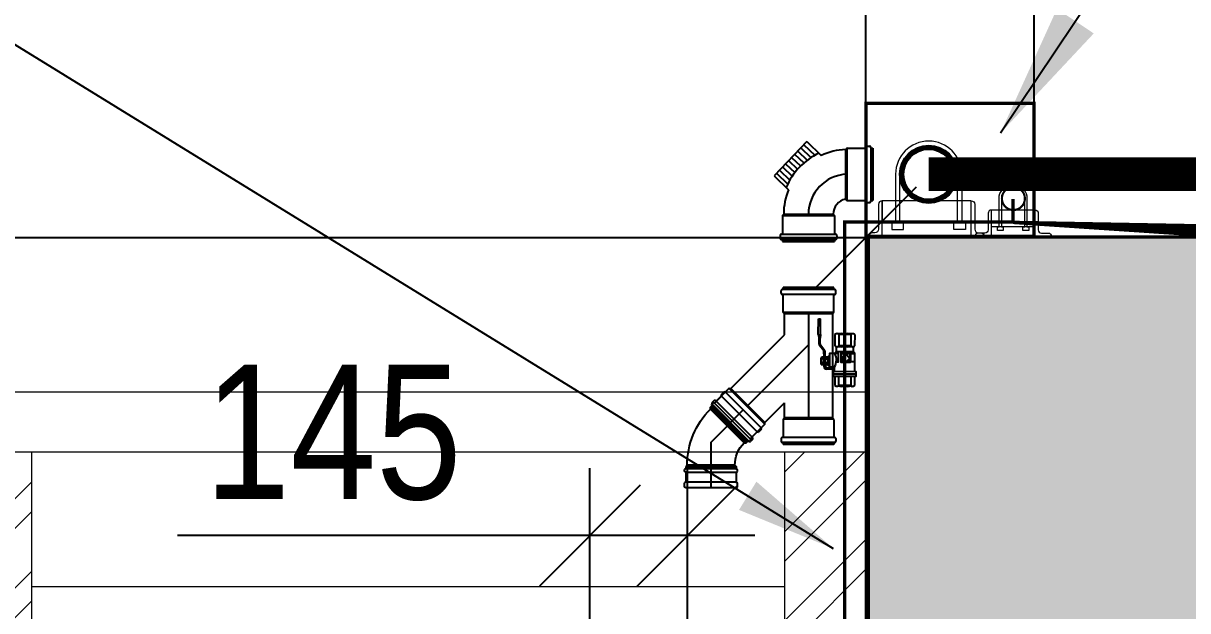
# Model space of a CAD drawing. Header units: inches. Extents: x 5899882 to 5988838, y -468923 to -96891.
# Drawn here: x 5952356 to 5954087, y -267641 to -266769 of the extents above; entities that cross this region are included whole.
import ezdxf

# ---------------------------------------------------------------- set-up
doc = ezdxf.new("R2010")
doc.units = ezdxf.units.IN
doc.header["$MEASUREMENT"] = 0
doc.linetypes.add('1', pattern=[0])
doc.layers.get('Defpoints').update_dxf_attribs({"color": 8})
for name, color, linetype in [('0- SLC ARCH LAYOUT', 7, 'Continuous'), ('0- SLC DIMENSION', 7, 'Continuous'), ('0- SLC HIDE BOX & CUTOUT', 6, 'Continuous'), ('0-SLC RCC 2ND. FLOOR', 7, 'Continuous'), ('0-SLC- Waste water down take', 6, 'Continuous'), ('0-SLC-100mm Soil Pipe', 190, 'Continuous'), ('0-SLC-75MM WASTE PIPE', 6, 'Continuous'), ('0-SLC-DOMESTIC LINE', 5, 'DOMESTIC_LINE'), ('P-TEXT', 7, 'Continuous')]:
    doc.layers.add(name, color=color, linetype=linetype)
for name, color, linetype, lineweight in [('0-SLC-CLAMPS', 7, 'Continuous', 9), ('0-SLC-P-Angle', 6, 'Continuous', 0), ('ARCL-HATCH-B', 8, 'Continuous', 5), ('ARLC-COL', 8, 'Continuous', 30), ('ARLC-ELE0', 8, 'Continuous', 9), ('ARLC-HATCH-C', 8, 'Continuous', 5), ('ARLC-WALL', 8, 'Continuous', 15), ('P-Ball valve', 7, 'Continuous', 0)]:
    doc.layers.add(name, color=color, linetype=linetype, lineweight=lineweight)
doc.styles.add('ARIAL', font='tahoma.ttf')
doc.styles.add('LT0050R', font='arial.ttf', dxfattribs={"height": 120})
doc.styles.add('swis cn bt', font='swissc.ttf')
doc.linetypes.add('DOMESTIC_LINE', pattern='A,0.5,-0.2,["DWS",ARIAL,S=0.1,R=0,X=-0.1,Y=-0.05],-0.25', length=0.95)
doc.dimstyles.new('LT0050R', dxfattribs={"dimtxt": 120, "dimasz": 80, "dimexe": 80, "dimexo": 50, "dimgap": 80, "dimtad": 0, "dimdec": 0, "dimzin": 0, "dimdsep": 46, "dimtxsty": 'LT0050R', "dimblk": 'ARCHTICK', "dimcen": 1, "dimdle": 80, "dimclrd": 252, "dimclre": 252, "dimclrt": 240, "dimadec": 0, "dimazin": 0, "dimtfac": 1, "dimtdec": 0, "dimtofl": 0, "dimtmove": 1, "dimatfit": 3, "dimfxl": 1, "dimtolj": 1, "dimtzin": 0, "dimlwd": -1, "dimlwe": -1, "dimarcsym": 0})
doc.dimstyles.new('SLC', dxfattribs={"dimtxt": 200, "dimasz": 150, "dimexe": 100, "dimexo": 0, "dimgap": 50, "dimtad": 1, "dimdec": 0, "dimrnd": 5, "dimzin": 1, "dimdsep": 46, "dimtxsty": 'swis cn bt', "dimblk": 'OBLIQUE', "dimcen": 60, "dimdle": 100, "dimclrd": 256, "dimclre": 256, "dimclrt": 256, "dimazin": 0, "dimtfac": 1, "dimtdec": 0, "dimtofl": 0, "dimtmove": 0, "dimatfit": 3, "dimfxl": 0.18, "dimtolj": 1, "dimtzin": 0, "dimarcsym": 0})
pattern_1 = [(45, (-5806111.699348602, 109613.299867685), (-66.29126073623883, 66.29126073623884), []), (45, (-5806067.505174852, 109613.299867685), (-66.29126073623883, 66.29126073623884), [])]

# ---------------------------------------------------------------- blocks, each defined once
blk = doc.blocks.new('Hex Nut - 10 mm side')
at = {"color": 0, "linetype": 'Continuous'}
for p, q in [((-7.038128325136582, -6.819083999600023), (-7.038128325136582, 6.819083999599968)), ((-0.6705482651999973, 9.092111736999954), (-6.367580059936572, 9.092111736999954)), ((-0.6705482651999973, 4.546055474799968), (-6.367580059936572, 4.546055474799968)), ((1.42e-14, -6.819083999600023), (0, 6.819083999599968)), ((-0.6705482651999829, -4.546055474800028), (-6.367580059936572, -4.546055474800028)), ((-0.6705482651999829, -9.09211173700001), (-6.367580059936572, -9.092111737000037))]:
    blk.add_line(p, q, dxfattribs=at)
for centre, radius, start, end in [((-2.849807567936564, 6.819083999599968), 4.188320757199996, 147.1327799999998, 212.8672200000001), ((8.709871674863408, -2.84e-14), 15.748, 163.2213499999999, 196.7786500000001), ((-15.74799999999997, -5.68e-14), 15.748, 343.2213499999999, 16.7786500000001), ((-4.188320757200002, 6.819083999599968), 4.188320757199996, 327.1327799999999, 32.86722000000015), ((-2.849807567936508, -6.819083999600023), 4.188320757199996, 147.1327799999998, 212.8672200000001), ((-4.188320757199946, -6.819083999600023), 4.188320757199996, 327.1327799999999, 32.86722000000015)]:
    blk.add_arc(centre, radius, start, end, dxfattribs=at)
blk = doc.blocks.new('balval')
at = {"layer": 'P-TEXT', "color": 7}
for p, q in [((294.4987572431564, 301.9837716221809), (375.9562641382217, 364.5342525243759)), ((298.8932856321335, 285.538804858923), (380.3507927656174, 348.0892857909203)), ((393.9634455442428, 369.3462457060814), (479.4213310480118, 369.093859910965)), ((398.3579736948014, 352.9012789428234), (479.3728023767471, 352.6620150208473)), ((533.1741045713425, 349.0483497977257), (479.3728023767471, 352.6620150208473)), ((533.2673879861832, 380.6341550052166), (479.4213310480118, 369.093859910965)), ((533.1741045713425, 349.0483497977257), (761.5904105901718, 347.7739222049713)), ((533.2673879861832, 380.6341550052166), (759.7573226690292, 379.7041019797325)), ((759.7573226690292, 379.7041019797325), (761.5904105901718, 347.7739222049713)), ((30.723757147789, 164.3797701895237), (31.01263010501862, 262.1922963261604)), ((47.15560209751129, 164.3312414586544), (47.39594662189483, 245.7119226455688)), ((66.8222290277481, 297.7910023331642), (221.9041172266007, 297.3329935371875)), ((83.20554530620574, 281.3106286227703), (226.2986456155777, 280.8880267441273)), ((-218.3392885923386, -125.3169613182544), (-217.6089240312576, 121.9845266640186)), ((-206.4869035482407, 141.117712020874), (-217.6089240312576, 121.9845266640186)), ((-207.1687914133072, -89.76966279745102), (-206.6485863924027, 86.37186834216118)), ((-74.62816059589385, 85.9819678068161), (-206.6485863924027, 86.37186834216118)), ((-74.46647775173187, 140.7278114557266), (-206.4869035482407, 141.117712020874)), ((0.4269787073135376, 144.575077265501), (64.1683257818222, 144.3868277072906)), ((30.723757147789, 164.3797701895237), (47.15560209751129, 164.3312414586544)), ((135.6360200643539, -16.56622946262359), (186.0495094060898, 43.53227385878563)), ((186.0495094060898, 43.53227385878563), (260.0544155836105, -16.9336786866188)), ((260.5264426469803, 142.8947154581547), (285.7536388635635, 120.4979282915592)), ((285.7536388635635, 120.4979282915592), (285.0232745409012, -126.8035596609115)), ((356.6984831094742, 120.288404405117), (285.7536388635635, 120.4979282915592)), ((355.9681190252304, -127.0130835473537), (356.6984831094742, 120.288404405117)), ((367.8205038309097, 139.4215897917747), (356.6984831094742, 120.288404405117)), ((367.1386159658432, -91.4657850265503), (367.6588209867477, 84.6757460832596)), ((535.3833988904953, 84.18039920926094), (367.6588209867477, 84.6757460832596)), ((535.5450817346572, 138.9262428879738), (367.8205038309097, 139.4215897917747)), ((534.8631941080093, -91.96113193035126), (535.3833988904953, 84.18039920926094)), ((535.5450817346572, 138.9262428879738), (546.5538960695266, 119.7276977598667)), ((546.5538960695266, 119.7276977598667), (545.8235317468643, -127.573790192604)), ((-217.9741064310074, -1.666217327117919), (-229.0395239591599, -1.633537441492079)), ((-207.3304740190506, -144.5155064463615), (-218.3392885923386, -125.3169613182544)), ((-75.31004846096037, -144.9054070115089), (-207.3304740190506, -144.5155064463615)), ((-75.14836561679842, -90.15956333279608), (-207.1687914133072, -89.76966279745102)), ((-0.4406226873397828, -149.1949727833271), (257.9528309106827, -149.9580952525139)), ((185.6936508417129, -76.96145755052565), (135.6360200643539, -16.56622946262359)), ((260.0544155836105, -16.9336786866188), (185.6936508417129, -76.96145755052565)), ((259.1354197263718, -149.5148710012436), (285.0232745409012, -126.8035596609115)), ((355.9681190252304, -127.0130835473537), (285.0232745409012, -126.8035596609115)), ((366.9769331216812, -146.2116287052631), (355.9681190252304, -127.0130835473537)), ((534.7015110254289, -146.7069755792618), (366.9769331216812, -146.2116287052631)), ((534.8631941080093, -91.96113193035126), (367.1386159658432, -91.4657850265503)), ((534.7015110254289, -146.7069755792618), (545.8235317468643, -127.573790192604))]:
    blk.add_line(p, q, dxfattribs=at)
for points in [[(259.4955321550369, 143.8099610209465), (259.7092198133469, 216.1646485328674), (64.38201320171356, 216.7415152490139), (64.1683257818222, 144.3868277072906)], [(136.0347672700882, 118.4496504664421), (135.9441863298416, 87.77890703082085), (260.3625818490982, 87.41145780682562), (260.5264426469803, 142.8947154581547), (258.1339617967606, 142.9017812609671)]]:
    blk.add_lwpolyline(points, dxfattribs=at)
for points in [[(85.3098052740097, 216.6797084510327), (215.0080426931381, 216.29666608572), (215.0703390836716, 237.3901866078377), (85.37210142612456, 237.7732289731504)], [(-74.40127885341643, 162.8042221069336), (-38.6677588224411, 162.6986890435219), (-39.62808358669282, -162.4674551784992), (-75.36160337924956, -162.3619221150875)], [(-38.6677588224411, 162.6986890435219), (0.4801622629165652, 162.5830721259117), (-0.4801622629165652, -162.5830721259117), (-39.62808358669282, -162.4674551784992)], [(265.9666591882706, -83.30679619312286), (129.3318389654159, -82.90326777100562), (129.7237764596939, 49.80688819289207), (266.3585969209671, 49.40335977077484)], [(259.8764864206314, -77.18054431676866), (135.4580909013748, -76.81309509277344), (135.813949227333, 43.68063628673553), (260.2323447465896, 43.31318709254264)], [(259.6773723363877, -144.6007289290428), (135.2589765787124, -144.2332797050475), (135.4228371381759, -88.75002205371857), (259.8412328958511, -89.11747127771376)]]:
    blk.add_lwpolyline(points, close=True, dxfattribs=at)
for centre, radius, start, end in [((393.8579992055893, 333.6420934200287), 35.70430802644214, 89.83078684659043, 120.0919149602036), ((398.2525275945663, 317.1971266269684), 35.70430802644214, 89.83078684659043, 120.0919149602036), ((66.71678268909454, 262.0868500173092), 35.70430802644214, 89.83078684659043, 179.8307868532457), ((83.10009872913359, 245.6064763367176), 35.70430802644214, 89.83078684659043, 179.8307868532457), ((224.0745943784714, 832.3490054607391), 535.0204145067867, 269.7675612214612, 277.5637318207521), ((228.4691225290298, 815.9040386676788), 535.0204145067867, 269.7675612214612, 277.5637318207521), ((-124.6908415555954, 42.09405279159546), 93.15361990393204, 151.6197873277567, 208.0417863799496), ((-181.3879803419113, 112.3555080294609), 36.23876032667783, 145.9055133933297, 225.8083647533123), ((162.4240671396255, 312.2998362481594), 194.5481153919255, 239.6655960784881, 299.54462440118), ((259.3412197828294, 141.5597094297409), 1.785215401322135, 48.40122639512991, 123.496198317623), ((449.616565823555, 40.39793053269386), 93.15361990393204, 151.6197873277567, 208.0417863799496), ((392.9194267988205, 110.6593858003616), 36.23876032667783, 145.9055133933297, 225.8083647533123), ((453.1655517816544, 40.38744920492172), 93.15361990393204, 331.6197873277567, 28.04178637994958), ((510.2767091989517, 110.3127903938293), 36.23876032667866, 313.8532089528494, 33.75606031266135), ((-182.062101483345, -115.9020539820194), 36.23876032667783, 133.8532089528495, 213.7560603126613), ((-124.9509440660476, -45.97671276330948), 93.15361990393204, 151.6197873277567, 208.0417863799496), ((257.9581030607223, -148.1728876233101), 1.785215401322135, 269.8307868465905, 311.2603473175367), ((392.2453058958053, -117.5981762111187), 36.23876032667783, 133.8532089528495, 213.7560603126613), ((449.3564633131027, -47.67283502221107), 93.15361990393204, 151.6197873277567, 208.0417863799496), ((452.9054492712019, -47.68331637978554), 93.15361990393204, 331.6197873277567, 28.04178637994958), ((509.6025880575178, -117.9447715878486), 36.23876032667866, 325.9055133933298, 45.80836475331235)]:
    blk.add_arc(centre, radius, start, end, dxfattribs=at)
at = {"layer": 'P-TEXT', "color": 7, "xscale": 6.18499828221724, "yscale": 6.18499828221724, "zscale": 6.18499828221724, "rotation": 269.8307868527402}
for p in [(150.3983093500137, 297.5441741347313), (150.2212203741073, 237.5817077755928)]:
    blk.add_blockref('Hex Nut - 10 mm side', p, dxfattribs=at)
blk = doc.blocks.new('an80')
for points in [[(-46, 0), (-46, 66.31834324478949), (-51, 66.31834324478949), (-51, 76.31834324478949), (-35, 76.31834324478949), (-35, 66.31834324478949), (-40, 66.31834324478949), (-40, 0)], [(46, 0), (46, 66.31834324478949), (51, 66.31834324478949), (51, 76.31834324478949), (35, 76.31834324478949), (35, 66.31834324478949), (40, 66.31834324478949), (40, 0)]]:
    blk.add_lwpolyline(points)
for radius in [46, 40]:
    blk.add_arc((0, 0), radius, 180, 360)
blk = doc.blocks.new('80mm')
at = {"layer": '0-SLC- Waste water down take', "const_width": 5}
blk.add_lwpolyline([(-37.5, 0, 1), (37.5, 0, 1)], format="xyb", close=True, dxfattribs=at)
at = {"layer": '0-SLC- Waste water down take'}
for radius in [40, 35]:
    blk.add_circle((0, 0), radius, dxfattribs=at)
blk = doc.blocks.new('DSF')
at = {"layer": '0-SLC-CLAMPS'}
for points in [[(1498.450342175982, 220.3213039411914), (1498.446917926554, 220.3213039411914, -0.4142135623730951), (1498.441560783697, 220.3266610840496), (1498.441560783697, 220.3266610840496), (1498.461056461568, 220.3266610840496), (1498.461056461568, 220.27373251262, -0.4142135623730951), (1498.455699318839, 220.2790896554782), (1498.455699318839, 220.3159467983354, 0.4142135623730951)], [(1498.604190582707, 220.3213039411914), (1498.607614832133, 220.3213039411914, 0.4142135623730951), (1498.61297197499, 220.3266610840496), (1498.61297197499, 220.3266610840496), (1498.593476297119, 220.3266610840496), (1498.593476297119, 220.27373251262, 0.4142135623730951), (1498.598833439849, 220.2790896554782), (1498.598833439849, 220.3159467983354, -0.4142135623730951)]]:
    blk.add_lwpolyline(points, format="xyb", close=True, dxfattribs=at)
blk.add_lwpolyline([(1498.59347629715, 220.305518226844), (1498.4610564616, 220.305518226844), (1498.4610564616, 220.27373251262), (1498.593476297087, 220.2737325126211)], close=True, dxfattribs=at)
at = {"layer": '0-SLC- Waste water down take', "lineweight": 0, "ltscale": 12, "xscale": 0.0010714285714286, "yscale": 0.0010714285714286, "zscale": 0.0010714285714286}
blk.add_blockref('80mm', (1498.524113934615, 220.2344628590858), dxfattribs=at)
at = {"layer": '0-SLC-CLAMPS', "xscale": 0.0010714285714286, "yscale": 0.0010714285714286, "zscale": 0.0010714285714286}
blk.add_blockref('an80', (1498.524113934615, 220.2344628590817), dxfattribs=at)
blk = doc.blocks.new('A$C3DAD2E9A')
at = {"layer": 'ARCL-HATCH-B'}
h = blk.add_hatch(dxfattribs=at)
h.set_pattern_fill('ANSI32', color=256, scale=250)
h.set_pattern_definition(pattern_1)
h.paths.add_polyline_path([(7182.210524407215, 6641.49999997954), (7057.210526314564, 6641.499999981403), (7057.210526314564, 6396.499999983294), (7057.210529251024, 6396.499999983294), (7057.210529251024, 6316.499999983294), (7057.210526314564, 6241.499999981403), (7182.210524407215, 6241.49999997954), (7182.210524407215, 6316.499999981432), (7182.210521470755, 6316.499999981432), (7182.210521470755, 6396.499999981432)])
h = blk.add_hatch(dxfattribs=at)
h.set_pattern_fill('ANSI32', color=256, scale=250)
h.set_pattern_definition(pattern_1)
h.paths.add_polyline_path([(8427.21052536089, 6641.499999996304), (8302.21052536089, 6641.499999983265), (8302.21052536089, 6241.499999983265), (8427.21052536089, 6241.499999996304)])
at = {"layer": 'ARLC-HATCH-C', "ltscale": 0.1}
blk.add_hatch(color=256, dxfattribs=at).paths.add_polyline_path([(8427.210526314564, 6961.499999998166), (8427.210526314564, 6211.499999998166), (9177.210526314564, 6211.499999998166), (9177.210526314564, 6961.499999998166)])
at = {"layer": 'ARLC-COL'}
blk.add_lwpolyline([(8427.210526314564, 6211.499999998166), (9177.210526314564, 6211.499999998166), (9177.210526314564, 6961.499999998166), (8427.210526314564, 6961.499999998166)], close=True, dxfattribs=at)
at = {"layer": 'ARLC-ELE0'}
blk.add_line((202.2105253608897, 6960), (8427.210526314564, 6960), dxfattribs=at)
at = {"layer": 'ARLC-ELE0', "ltscale": 0.006}
blk.add_line((7182.210524407215, 6641.49999997954), (8302.21052536089, 6641.499999981403), dxfattribs=at)
at = {"layer": 'ARLC-WALL', "ltscale": 0.005}
blk.add_line((7182.210524407215, 6441.499998843472), (8302.21052536089, 6441.499998935993), dxfattribs=at)
at = {"layer": 'ARLC-WALL'}
for points in [[(7182.210524407215, 6641.49999997954), (7182.210524407215, 6241.49999997954), (7057.210526314564, 6241.499999981403), (7057.210526314564, 6641.499999981403)], [(8427.21052536089, 6641.499999996304), (8427.21052536089, 6241.499999996304), (8302.21052536089, 6241.499999983265), (8302.21052536089, 6641.499999983265)]]:
    blk.add_lwpolyline(points, close=True, dxfattribs=at)
blk = doc.blocks.new('548')
at = {"color": 0}
for p, q in [((0.0602361064070749, 0.08314675416553999), (0.0579049967697927, 0.0808156445283714)), ((0.0579049967697927, 0.0808156445283714), (0.0579049967697358, -0.0173505971908981)), ((0.0604883189203065, 0.0833989666788853), (0.0604883189201928, -0.0199339193414119)), ((0.0608450012772721, 0.0833989666788853), (0.0975159364109288, 0.0833989666788853)), ((0.0975159364109857, 0.0851211814457855), (0.0975159364107441, -0.0216561341085395)), ((0.1000992585613858, 0.0877045035962425), (0.1052659028625271, 0.0877045035962425)), ((0.1078492250128704, 0.0851211814458424), (0.1078492250129273, -0.0216561341085395)), ((0.1078492250129273, 0.0833989666788853), (0.1121547619303982, 0.0833989666788284)), ((0.1121547619303982, 0.0833989666788284), (0.1121547619303413, -0.0199339193414687)), ((0.0602361064070181, -0.0196817068281092), (0.0579049967697358, -0.0173505971908981)), ((0.0608450012771016, -0.0199339193414119), (0.0975159364108152, -0.0199339193415256)), ((0.1078492250128704, -0.0199339193414687), (0.1121547619303413, -0.0199339193414687)), ((0.1000992585613289, -0.0242394562589397), (0.1052659028622997, -0.0242394562588828)), ((-0.0673867400185628, -0.0499505598356365), (0.0359461460016917, -0.049950559834187)), ((-0.0673867400185628, -0.0503072421924884), (-0.067386740018037, -0.0869781773262588)), ((-0.0671345275052602, -0.0496983473222912), (-0.0648034178681627, -0.0473672376850658)), ((-0.0648034178681627, -0.0473672376850658), (0.0333628238511068, -0.0473672376836731)), ((0.0356939334883322, -0.0496983473208275), (0.0333628238511068, -0.0473672376836731)), ((0.0359461460016917, -0.0503072421910389), (0.0359461460022175, -0.0869781773248093)), ((-0.071692276935508, -0.0895614994768863), (-0.0716922769354511, -0.0947281437778713)), ((-0.0691089547849799, -0.0869781773263157), (0.0376683607692172, -0.0869781773247382)), ((0.0402516829197452, -0.0895614994752663), (0.0402516829198021, -0.0947281437762939)), ((-0.0691089547848662, -0.0973114659283283), (0.0376683607693451, -0.0973114659268077)), ((-0.0673867400179233, -0.0973114659282715), (-0.0673867400178665, -0.101617002845785)), ((-0.0673867400178665, -0.101617002845785), (0.0359461460024448, -0.1016170028443355)), ((0.035946146002388, -0.0973114659268077), (0.0359461460024448, -0.1016170028443355))]:
    blk.add_line(p, q, dxfattribs=at)
for points in [[(-0.0189777657395496, 0.0966114836979557), (-0.0839378019012571, 0.0287533446409043)], [(-0.0189777657395496, 0.0966114836979557), (0.00973231210385, 0.0691275632599826)], [(-0.0430421715153528, 0.0714734774721535), (-0.0249513828722456, 0.0541553148938761)], [(-0.0370260700714482, 0.0777579790286325), (-0.0181193394450787, 0.0596587219276188)], [(-0.0310099686274867, 0.0840424805850546), (-0.0108433653889222, 0.0647371578361629)], [(-0.0249938671835111, 0.0903269821415336), (-0.0031045081470467, 0.0693724794934525)], [(-0.0671065772911561, 0.0463354712463939), (-0.047981290081637, 0.0280269917330713)], [(-0.0610904758472515, 0.0526199728028303), (-0.0428697760581827, 0.0351774473572846)], [(-0.05507437440329, 0.0589044743593092), (-0.0373242156142908, 0.0419123939275181)], [(-0.0490582729593143, 0.0651889759157314), (-0.0313512183151943, 0.0482381587258516)], [(-0.0839378019012571, 0.0287533446409043), (-0.0552277240578576, 0.001269424202917)], [(-0.0791387801790933, 0.0337664681334928), (-0.0568423135863867, 0.0124222447836218)], [(-0.0731226787351176, 0.0400509696899718), (-0.0526456612442843, 0.0204484899406765)]]:
    blk.add_lwpolyline(points, dxfattribs=at)
for centre, radius, start, end in [((0.0590119103498239, -0.0430693118252634), 0.1283808133028075, 114.7894390255769, 157.7105609777186), ((0.0635015822736875, -0.04736723768326099), 0.1283050001418438, 92.50000000023331, 114.7761294668299), ((0.0608450012772721, 0.0825378592953286), 0.0008611073835023, 90, 135), ((0.1000992585614426, 0.0851211814457855), 0.0025833221505069, 90, 180), ((0.1052659028624703, 0.0851211814457855), 0.0025833221505069, 0, 90), ((0.0635015822736875, -0.04736723768326099), 0.0792218792822124, 92.50000000023331, 180), ((0.0635015822736875, -0.04736723768326099), 0.1283050001418438, 157.7238705346079, 180), ((0.0644613194568677, -0.047752563204952), 0.0311008826996851, 102.1697220167195, 179.2901136874885), ((0.0608450012771584, -0.019072811957912), 0.0008611073835023, 225, 270), ((0.1000992585612721, -0.0216561341085395), 0.0025833221505069, 180, 270), ((0.1052659028624134, -0.0216561341084258), 0.0025833221505069, 270, 0), ((-0.0665256326350487, -0.0503072421924884), 0.0008611073835023, 135, 180), ((0.0350850386181776, -0.0503072421910389), 0.0008611073835023, 0, 45), ((-0.0691089547849799, -0.0895614994768295), 0.0025833221505069, 90, 180), ((0.0376683607692172, -0.0895614994753231), 0.0025833221505069, 0, 90), ((-0.0691089547849231, -0.0947281437778713), 0.0025833221505069, 180, 270), ((0.0376683607692741, -0.0947281437762939), 0.0025833221505069, 270, 0)]:
    blk.add_arc(centre, radius, start, end, dxfattribs=at)
at = {"color": 8}
blk.add_arc((0.0635015822736875, -0.04736723768326099), 0.0792218792822124, 92.50000000023331, 180, dxfattribs=at)
blk = doc.blocks.new('A$C77C3199A')
at = {"layer": 'ARLC-HATCH-C', "ltscale": 0.1}
blk.add_hatch(color=0, dxfattribs=at).paths.add_polyline_path([(8425, 6960), (8425, 6210), (9175, 6210), (9175, 6960)])
at = {"layer": 'ARLC-COL', "color": 0}
blk.add_lwpolyline([(8425, 6210), (9175, 6210), (9175, 6960), (8425, 6960)], close=True, dxfattribs=at)
at = {"layer": 'ARLC-WALL', "color": 30}
for p, q in [((8425.000003814699, 6960), (199.9999990463257, 6960)), ((8425.000003814699, 6730), (199.9999990463257, 6730))]:
    blk.add_line(p, q, dxfattribs=at)
blk = doc.blocks.new('A$C23A5667F')
at = {"color": 0}
for p, q in [((-192.6913607968017, 121.9806826775893), (-121.9806826785207, 192.6913607963361)), ((-190.9235938440542, 117.8558931206353), (-117.8558931215666, 190.9235938433558)), ((-119.0344044235535, 189.7450825413689), (-121.9806826785207, 192.6913607963361)), ((-110.784825310111, 187.3880599373951), (-114.3203592158388, 190.9235938433558)), ((-183.8525260319001, 110.784825308714), (-110.7848253096454, 183.8525260314345)), ((-86.8694213014096, 157.580099419225), (-111.9633366118651, 182.6740147294476)), ((-157.3360217374283, 86.62534361844881), (-86.62534361938015, 157.3360217371955)), ((-153.8004878314677, 86.62534361844881), (-86.62534361891448, 153.8004878307692)), ((-86.62534361914732, 156.9908437686972), (-86.62534361891448, 153.8004878307692)), ((-86.62534361891448, 153.8004878307692), (19.67514421232045, 47.49999999953433)), ((-189.7450825420674, 119.0344044226222), (-192.6913607968017, 121.9806826775893)), ((-187.3880599383264, 110.784825308714), (-190.9235938440542, 114.3203592146747)), ((-157.5800994199235, 86.86942130047831), (-182.6740147301461, 111.9633366107009)), ((-156.99084376893, 86.62534361844881), (-153.8004878314677, 86.62534361844881)), ((-153.8004878314677, 86.62534361844881), (-114.6751442127861, 47.49999999953433)), ((-193.3345188032836, 50.00000000046566), (-197.5011854700278, 50.00000000046566)), ((-197.5011854716576, -49.99999999953434), (-197.5011854700278, 50.00000000046566)), ((-193.3345188049134, -51.66666666604577), (-193.3345188032836, 51.66666666744276)), ((-185.8345188032835, 54.16666666697711), (-190.8345188032835, 54.16666666697711)), ((-183.3345188049134, -51.66666666604577), (-183.3345188030507, 51.66666666697711)), ((-147.846363438759, 50), (-183.3345188032835, 50.00000000046566)), ((-147.5011854716576, -50), (-147.5011854700278, 50)), ((-147.2571077877655, 49.75592231750488), (-145.0011854700278, 47.49999999953433)), ((-145.0011854716576, -47.5), (-145.0011854700278, 47.49999999953433)), ((63.43635557335801, 49.75592231750488), (61.1804332556203, 47.49999999953433)), ((61.18043325725011, -47.5), (61.1804332556203, 47.49999999953433)), ((63.68043325701727, -50), (63.6804332556203, 50)), ((64.02561122435145, 50), (99.51376658864321, 50.00000000046566)), ((99.513766590273, -51.66666666604577), (99.51376658864321, 51.66666666697711)), ((102.013766588876, 54.16666666697711), (107.0137665886432, 54.16666666697711)), ((109.513766590273, -51.66666666604577), (109.5137665891088, 51.66666666744276)), ((109.5137665891088, 50.00000000046566), (113.6804332556203, 50.00000000046566)), ((113.6804332570173, -49.99999999953434), (113.6804332556203, 50.00000000046566)), ((-193.3345188049134, -49.99999999953434), (-197.5011854716576, -49.99999999953434)), ((-185.8345188049134, -54.16666666604577), (-190.8345188051462, -54.16666666604577)), ((-147.846363440156, -50), (-183.3345188049134, -49.99999999953434)), ((-147.2571077893953, -49.75592231750488), (-145.0011854716576, -47.5)), ((63.436355574755, -49.75592231750488), (61.18043325725011, -47.5)), ((64.0256112255156, -50), (99.513766590273, -49.99999999953434)), ((102.013766590273, -54.16666666604577), (107.0137665905058, -54.16666666604577)), ((109.513766590273, -49.99999999953434), (113.6804332570173, -49.99999999953434))]:
    blk.add_line(p, q, dxfattribs=at)
at = {"color": 8}
for points in [[(-120.2129157250747, 120.212915724609), (0, 0)], [(61.18043325631878, 0), (-145.0011854709591, 0)]]:
    blk.add_lwpolyline(points, dxfattribs=at)
at = {"color": 0}
for points in [[(-145.0011854700278, 47.49999999953433), (-114.6751442127861, 47.49999999953433)], [(19.67514421232045, 47.49999999953433), (61.1804332556203, 47.49999999953433)], [(61.18043325725011, -47.5), (-145.0011854716576, -47.5)]]:
    blk.add_lwpolyline(points, dxfattribs=at)
for centre, radius, start, end in [((-116.0881261685863, 189.1558268903754), 2.499999999997462, 45.00000000943295, 134.999999990567), ((-112.5525922628585, 185.6202929848804), 2.499999999997462, 314.999999990567, 45.00000000943295), ((-87.45867695240305, 156.9908437686972), 0.8333333333324889, 0, 45.00000000943295), ((-189.1558268910739, 116.088126167655), 2.499999999997462, 134.999999990567, 225.000000009433), ((-185.6202929851133, 112.5525922616944), 2.499999999997462, 225.000000009433, 314.999999990567), ((-156.99084376893, 87.45867695193735), 0.8333333333324889, 225.000000009433, 270), ((-190.8345188032835, 51.66666666697711), 2.499999999997462, 90, 180), ((-185.8345188032835, 51.66666666697711), 2.499999999997462, 0, 90), ((-147.846363438759, 49.16666666651146), 0.8333333333324889, 45.00000000943295, 90), ((64.02561122435145, 49.16666666651146), 0.8333333333324889, 90, 134.999999990567), ((102.013766588876, 51.66666666697711), 2.499999999997462, 90, 180), ((107.013766588876, 51.66666666697711), 2.499999999997462, 0, 90), ((-190.8345188049134, -51.66666666604577), 2.499999999997462, 180, 270), ((-185.8345188049134, -51.66666666604577), 2.499999999997462, 270, 0), ((-147.846363440156, -49.16666666651146), 0.8333333333324889, 270, 314.999999990567), ((64.0256112255156, -49.16666666651146), 0.8333333333324889, 225.000000009433, 270), ((102.013766590273, -51.66666666604577), 2.499999999997462, 180, 270), ((107.013766590273, -51.66666666604577), 2.499999999997462, 270, 0)]:
    blk.add_arc(centre, radius, start, end, dxfattribs=at)
blk = doc.blocks.new('1248')
at = {"color": 0}
for p, q in [((-21.3961457957048, 74.33709508599712), (-74.33522079500837, 21.40265661221929)), ((-21.3961457957048, 74.33709508599712), (-19.46349067252595, 74.95116761303505)), ((-19.46349067252595, 74.95116761303505), (-14.99072858493309, 70.47801269276533)), ((-15.58175697969273, 68.61844848259352), (-14.99072858493309, 70.47801269276533)), ((-15.58175697969273, 68.61844848259352), (-68.61708484450355, 15.58776557364035)), ((-57.93378595379181, 4.903528393246233), (-4.898458089097402, 57.9342113021994)), ((-1.488584969774819, 54.52403870108536), (-54.52391283423641, 1.493355792248619)), ((-52.08302221598568, -0.9477492038859054), (0.9523056485923008, 52.08293370483443)), ((-52.08302221598568, -0.9477492038859054), (0.9523056485923008, 52.08293370483443)), ((-4.898458089097402, 57.9342113021994), (-15.58175697969273, 68.61844848259352)), ((-4.898458089097402, 57.9342113021994), (-2.962289048940873, 58.54940032598097)), ((-2.962289048940873, 58.54940032598097), (-0.8732262110570443, 56.46015401044859)), ((-1.488584969774819, 54.52403870108536), (-0.8732262110570443, 56.46015401044859)), ((0.9523056485923008, 52.08293370483443), (-1.488584969774819, 54.52403870108536)), ((0.8416492305696008, 49.27756771061104), (0.9523056485923008, 52.08293370483443)), ((0.8416492305696008, 49.27756771061104), (-49.27764686057343, -0.8373388178879395)), ((34.24933312076611, -35.43964225519449), (34.25244122289587, 35.43664633517619)), ((34.25244122289587, 35.43664633517619), (36.1580692374846, 37.49841844127514)), ((36.1580692374846, 37.49841844127514), (36.15478030010127, -37.50158148654737)), ((36.1580692374846, 37.49841844127514), (36.15478030010127, -37.50158148654737)), ((36.1580692374846, 37.49841844127514), (39.61016123718582, 37.49826705839951)), ((39.60687229956965, -37.50173286930658), (39.61016123718582, 37.49826705839951)), ((39.61016123718582, 37.49826705839951), (40.54423521808348, 39.30234980932437)), ((43.49874577869194, 39.302220246871), (40.54423521808348, 39.30234980932437)), ((44.43266152730211, 37.49805557949004), (43.49874577869194, 39.302220246871)), ((44.43266152730211, 37.49805557949004), (44.42937258980236, -37.50194434798323)), ((44.43266152730211, 37.49805557949004), (59.54179028223734, 37.49739300657529)), ((59.53850134497043, -37.50260692124721), (59.54179028223734, 37.49739300657529)), ((59.54179028223734, 37.49739300657529), (60.47586426325143, 39.30147575761657)), ((66.82376651617233, 39.30119738634676), (60.47586426325143, 39.30147575761657)), ((66.82376651617233, 39.30119738634676), (67.75768226652872, 37.49703271919861)), ((67.75439332914539, -37.50296720850747), (67.75768226652872, 37.49703271919861)), ((-74.33522079500837, 21.40265661221929), (-75.04170177713968, 19.46141865232494)), ((-75.04170177713968, 19.46141865232494), (-70.55325388605706, 14.97257655137218)), ((-68.61708484450355, 15.58776557364035), (-70.55325388605706, 14.97257655137218)), ((-57.93378595379181, 4.903528393246233), (-68.61708484450355, 15.58776557364035)), ((-57.93378595379181, 4.903528393246233), (-58.54914471390657, 2.967413085396401)), ((-58.54914471390657, 2.967413085396401), (-56.46008187602274, 0.878166769980453)), ((-54.52391283423641, 1.493355792248619), (-56.46008187602274, 0.878166769980453)), ((-52.08302221598568, -0.9477492038859054), (-54.52391283423641, 1.493355792248619)), ((-49.27764686057343, -0.8373388178879395), (-52.08302221598568, -0.9477492038859054)), ((34.24933312076611, -35.43964225519449), (36.15478030010127, -37.50158148654737)), ((36.15478030010127, -37.50158148654737), (39.60687229956965, -37.50173286930658)), ((39.60687229956965, -37.50173286930658), (40.54078805027528, -39.30589753657114)), ((43.49529861088377, -39.30602709925734), (40.54078805027528, -39.30589753657114)), ((44.42937258980236, -37.50194434798323), (43.49529861088377, -39.30602709925734)), ((44.42937258980236, -37.50194434798323), (59.53850134497043, -37.50260692124721)), ((59.53850134497043, -37.50260692124721), (60.47241709521038, -39.30677158816252)), ((66.8203193481313, -39.30704995943235), (60.47241709521038, -39.30677158816252)), ((67.75439332914539, -37.50296720850747), (66.8203193481313, -39.30704995943235))]:
    blk.add_line(p, q, dxfattribs=at)
at = {"color": 8}
blk.add_lwpolyline([(-47.86568329529837, 47.8698758491082), (0, 0), (67.75603779789526, -0.0029672445962206)], dxfattribs=at)
at = {"color": 0}
for major_axis, ratio, start_param, end_param in [((0.0007284844286851, 47.25085910002532), 0.9999998811360696, 2.3561660550722, 3.141564218468798), ((0.0048137524652744, 118.1271476661954), 0.9999998811396335, 2.356191388299226, 3.141589551693978)]:
    blk.add_ellipse((34.25451329140924, 82.68750539550092), major_axis=major_axis, ratio=ratio, start_param=start_param, end_param=end_param, dxfattribs=at)
blk = doc.blocks.new('_ArchTick')
at = {"color": 0, "linetype": 'ByBlock', "const_width": 0.15}
blk.add_lwpolyline([(-0.5, -0.5), (0.5, 0.5)], dxfattribs=at)
blk = doc.blocks.new('_OBLIQUE')
at = {"color": 0, "linetype": 'ByBlock'}
blk.add_line((-0.5, -0.5), (0.5, 0.5), dxfattribs=at)
blk = doc.blocks.new('*D416')
at = {"layer": '0- SLC DIMENSION', "lineweight": -2, "transparency": 16777216}
for p, q in [((5949645.260911575, -267605.028072998), (5949645.260911575, -266986.5280729962)), ((5953608.866177117, -267835.028072998), (5953608.866177117, -266986.5280729962)), ((5949545.260911575, -267086.5280729962), (5953708.866177117, -267086.5280729962))]:
    blk.add_line(p, q, dxfattribs=at)
at = {"layer": 'Defpoints', "color": 0, "transparency": 16777216}
for p in [(5953608.866177117, -267086.5280729962), (5949645.260911575, -267605.028072998), (5953608.866177117, -267835.028072998)]:
    blk.add_point(p, dxfattribs=at)
at = {"layer": '0- SLC DIMENSION', "lineweight": -2, "transparency": 16777216, "xscale": 150, "yscale": 150, "zscale": 150, "rotation": 180}
blk.add_blockref('_OBLIQUE', (5949645.260911575, -267086.5280729962), dxfattribs=at)
at = {"layer": '0- SLC DIMENSION', "lineweight": -2, "transparency": 16777216, "xscale": 150, "yscale": 150, "zscale": 150}
blk.add_blockref('_OBLIQUE', (5953608.866177117, -267086.5280729962), dxfattribs=at)
at = {"layer": '0- SLC DIMENSION', "transparency": 16777216, "insert": (5951627.063544346, -266933.8657353339), "char_height": 200, "attachment_point": 5, "style": 'swis cn bt'}
blk.add_mtext('\\A1;3965', dxfattribs=at)
blk = doc.blocks.new('*D420')
at = {"layer": '0- SLC DIMENSION', "lineweight": -2, "transparency": 16777216}
for p, q in [((5953608.866173303, -266887.2386016819), (5953608.866173303, -266271.1333378125)), ((5953858.866173308, -266887.2386016819), (5953858.866173308, -266271.1333378125)), ((5953608.866173303, -266371.1333378125), (5952880.266233446, -266371.1333378125)), ((5953858.866173308, -266371.1333378125), (5953508.866173303, -266371.1333378125))]:
    blk.add_line(p, q, dxfattribs=at)
at = {"layer": 'Defpoints', "color": 0, "transparency": 16777216}
for p in [(5953858.866173308, -266371.1333378125), (5953608.866173303, -266887.2386016819), (5953858.866173308, -266887.2386016819)]:
    blk.add_point(p, dxfattribs=at)
at = {"layer": '0- SLC DIMENSION', "lineweight": -2, "transparency": 16777216, "xscale": 150, "yscale": 150, "zscale": 150, "rotation": 180}
blk.add_blockref('_OBLIQUE', (5953608.866173303, -266371.1333378125), dxfattribs=at)
at = {"layer": '0- SLC DIMENSION', "lineweight": -2, "transparency": 16777216, "xscale": 150, "yscale": 150, "zscale": 150}
blk.add_blockref('_OBLIQUE', (5953858.866173308, -266371.1333378125), dxfattribs=at)
at = {"layer": '0- SLC DIMENSION', "transparency": 16777216, "insert": (5953116.49999968, -266218.3411300203), "char_height": 200, "attachment_point": 5, "style": 'swis cn bt'}
blk.add_mtext('\\A1;250', dxfattribs=at)
blk = doc.blocks.new('*D580')
at = {"layer": '0- SLC DIMENSION', "lineweight": -2, "transparency": 16777216}
for p, q in [((5953198.287461219, -267946.5205952122), (5953198.287461219, -267429.5)), ((5953343.500000233, -267910.8577993472), (5953343.500000233, -267429.5)), ((5953198.287461219, -267529.5), (5952585.040707973, -267529.5)), ((5953443.500000233, -267529.5), (5953198.287461219, -267529.5))]:
    blk.add_line(p, q, dxfattribs=at)
at = {"layer": 'Defpoints', "color": 0, "transparency": 16777216}
for p in [(5953198.287461219, -267529.5), (5953343.500000233, -267910.8577993472), (5953198.287461219, -267946.5205952122)]:
    blk.add_point(p, dxfattribs=at)
at = {"layer": '0- SLC DIMENSION', "lineweight": -2, "transparency": 16777216, "xscale": 150, "yscale": 150, "zscale": 150, "rotation": 180}
blk.add_blockref('_OBLIQUE', (5953198.287461219, -267529.5), dxfattribs=at)
at = {"layer": '0- SLC DIMENSION', "lineweight": -2, "transparency": 16777216, "xscale": 150, "yscale": 150, "zscale": 150}
blk.add_blockref('_OBLIQUE', (5953343.500000233, -267529.5), dxfattribs=at)
at = {"layer": '0- SLC DIMENSION', "transparency": 16777216, "insert": (5952816.664084596, -267376.8376623376), "char_height": 200, "attachment_point": 5, "style": 'swis cn bt'}
blk.add_mtext('\\A1;145', dxfattribs=at)

msp = doc.modelspace()

# ---------------------------------------------------------------- block references
at = {"layer": '0- SLC ARCH LAYOUT'}
msp.add_blockref('A$C3DAD2E9A', (5945186.076699616, -274046.5280729962), dxfattribs=at)

# ---------------------------------------------------------------- next in the draw order: linework, layer by layer
at = {"layer": '0- SLC HIDE BOX & CUTOUT', "const_width": 5}
msp.add_lwpolyline([(5953608.866173303, -267085.0280753673), (5953608.866173303, -266887.2386016819), (5953858.866173308, -266887.2386016819), (5953858.866173308, -267085.0280753673)], close=True, dxfattribs=at)
at = {"layer": '0-SLC-75MM WASTE PIPE', "const_width": 50}
msp.add_lwpolyline([(5953702.145266306, -266992.8298480342), (5954274.429185556, -266992.8298480342)], dxfattribs=at)
at = {"layer": '0-SLC-DOMESTIC LINE', "color": 5, "linetype": '1', "const_width": 3.2}
msp.add_lwpolyline([(5953828.00909057, -267045.8665618764, -0.9999999999999998), (5953828.00909057, -267011.6945131298, -0.9999999999999998), (5953828.00909057, -267045.8665618764)], format="xyb", dxfattribs=at)
at = {"layer": '0-SLC-DOMESTIC LINE', "color": 5, "linetype": '1', "const_width": 5}
for points in [[(5953827.55306136, -267029.5767788736), (5953827.646881216, -267063.5)], [(5953827.646881216, -267063.5), (5953577, -267063.5), (5953577, -267862.5)], [(5954386.5, -267372.3105304834), (5954386.499999993, -267062.7271415689), (5953827.602376515, -267064.272858431)]]:
    msp.add_lwpolyline(points, dxfattribs=at)
at = {"layer": '0-SLC-P-Angle', "color": 0}
for points in [[(5953810.193555007, -267024.9928676437), (5953810.193581568, -267070.8962938727), (5953812.869571785, -267070.896291456), (5953812.869576603, -267076.2482718711), (5953804.306407944, -267076.2482796002), (5953804.306403117, -267070.8962991841), (5953806.982393319, -267070.8962967691), (5953806.982366757, -267024.9928705392, -0.8016900016001302), (5953848.123750366, -267024.9928454251), (5953848.123776928, -267070.896271656), (5953850.799767137, -267070.8962692439), (5953850.799771961, -267076.2482496572), (5953842.236603303, -267076.2482573863), (5953842.236598479, -267070.8962769692), (5953844.912588678, -267070.8962745552), (5953844.912562119, -267024.9928483253, 0.7661365129775483)], [(5953785.538135322, -267080.1470210485), (5953775.774718958, -267080.146583569, 0.4142135623730951), (5953770.892792067, -267085.0280729819), (5953770.892792067, -267085.0280729819), (5953795.301332774, -267085.0291666787), (5953795.303087421, -267045.8684970501, 0.4142135623730951), (5953790.421160646, -267050.7499864639), (5953790.420062205, -267075.2655316356, -0.4142135623730951)], [(5953869.902877251, -267080.1470210485), (5953879.666293617, -267080.146583569, -0.4142135623730951), (5953884.548220506, -267085.0280729819), (5953884.548220506, -267085.0280729819), (5953860.1396798, -267085.0291666787), (5953860.137925152, -267045.8684970501, -0.4142135623730951), (5953865.019851927, -267050.7499864639), (5953865.020950371, -267075.2655316356, 0.4142135623730951)]]:
    msp.add_lwpolyline(points, format="xyb", close=True, dxfattribs=at)
msp.add_lwpolyline([(5953795.167007013, -267045.8619246667), (5953795.167007013, -267070.5902573231), (5953860.138445143, -267070.5920982163), (5953860.138445143, -267045.863765558)], close=True, dxfattribs=at)

# ---------------------------------------------------------------- next in the draw order: block references
at = {"layer": '0-SLC RCC 2ND. FLOOR'}
msp.add_blockref('A$C77C3199A', (5945186.076699616, -274046.5280729962), dxfattribs=at)
at = {"layer": '0-SLC-100mm Soil Pipe', "color": 30, "xscale": 1000, "yscale": 1000, "zscale": 1000, "rotation": 180}
msp.add_blockref('DSF', (7452226.259200921, -46758.36698894924), dxfattribs=at)
at = {"layer": '0-SLC-75MM WASTE PIPE'}
for name, p, xscale, yscale, zscale, rotation in [('548', (5953535.073553513, -267016.6467223566), 750, 750, 750, 0.0101355504484847), ('A$C23A5667F', (5953523.311936104, -267246.0815830316), 0.75, 0.75, 0.75, 89.99945011324284), ('1248', (5953378.529126664, -267390.8623442666), -1.000059464691145, 1.000059464691145, 1.000059464691145, 224.9983078133845)]:
    msp.add_blockref(name, p, dxfattribs=dict(at, xscale=xscale, yscale=yscale, zscale=zscale, rotation=rotation))
at = {"layer": 'P-Ball valve', "lineweight": 50, "xscale": 0.10247897088, "yscale": 0.10247897088, "zscale": 0.10247897088, "rotation": 90}
msp.add_blockref('balval', (5953577, -267285.5), dxfattribs=at)

# ---------------------------------------------------------------- next in the draw order: dimensions: what is measured, and where the dimension line sits
at = {"layer": '0- SLC DIMENSION'}
dim = msp.add_linear_dim(base=(5953858.866173308, -266371.1333378125), p1=(5953608.866173303, -266887.2386016819), p2=(5953858.866173308, -266887.2386016819), dimstyle='SLC', override={"dimfxl": 0}, dxfattribs=at)
dim.commit()
dim.dimension.update_dxf_attribs({"geometry": '*D420', "text_midpoint": (5953116.49999968, -266371.1333378125), "dimtype": 160})
dim = msp.add_linear_dim(base=(5953608.866177117, -267086.5280729962), p1=(5949645.260911575, -267605.028072998), p2=(5953608.866177117, -267835.028072998), dimstyle='SLC', override={"dimfxl": 0}, dxfattribs=at)
dim.commit()
dim.dimension.update_dxf_attribs({"geometry": '*D416', "text_midpoint": (5951627.063544346, -266933.8657353339)})
at = {"layer": '0- SLC DIMENSION', "color": 1}
dim = msp.add_linear_dim(base=(5953198.287461219, -267529.5), p1=(5953343.500000233, -267910.8577993472), p2=(5953198.287461219, -267946.5205952122), dimstyle='SLC', dxfattribs=at)
dim.commit()
dim.dimension.update_dxf_attribs({"geometry": '*D580', "text_midpoint": (5952816.664084596, -267376.8376623376)})

# ---------------------------------------------------------------- next in the draw order: leaders
at = {"layer": '0- SLC HIDE BOX & CUTOUT'}
msp.add_leader([(5953808.866173308, -266931.4558001098), (5954365, -266100.9657127033), (5955241.810058765, -266100.9657127033)], dimstyle='LT0050R', override={"dimasz": 200, "dimclrd": 256, "dimfxl": 160}, dxfattribs=at)
at = {"layer": '0-SLC-DOMESTIC LINE', "linetype": '1'}
msp.add_leader([(5953560.791503927, -267549.0000159582), (5952344, -266800.5), (5951512.866172348, -266800.5)], dimstyle='SLC', override={"dimgap": 50, "dimtad": 0, "dimfxlon": 1}, dxfattribs=at)

doc.saveas('drawing.dxf')
